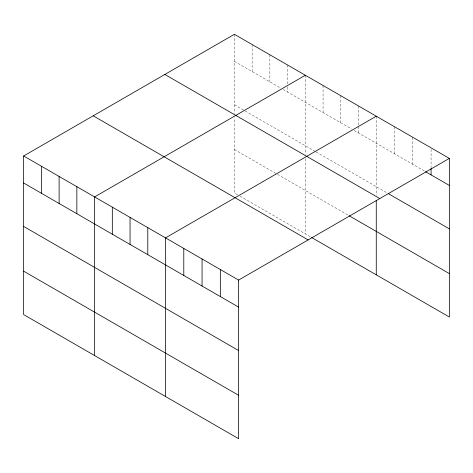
<?xml version="1.0" encoding="UTF-8"?>
<svg xmlns="http://www.w3.org/2000/svg" width="473" height="473" viewBox="0 0 473 473"><rect width="100%" height="100%" fill="white"/><g stroke="black" fill="none" stroke-linecap="round" stroke-linejoin="round"><path stroke-width="0.35" stroke-dasharray="2.37 1.77" d="M234.395 61.336L280.631 88.031M283.161 89.498L351.563 128.987M354.1 130.447L425.41 171.622M234.395 104.764L244.529 110.611M245.162 110.978L315.461 151.567M316.094 151.934L386.973 192.854M234.395 149.503L276.829 174.005M277.462 174.366L348.4 215.321M237.564 194.758L234.395 192.925L234.395 117.753M240.095 196.218L311.033 237.174M431.08 149.314L431.08 167.584M412.805 137.3L412.805 164.344M394.535 126.752L394.535 153.796M376.266 116.204L376.266 195.331M358.534 105.97L358.534 125.7M358.534 126.433L358.534 133.008M340.797 95.729L340.797 122.767M323.065 85.489L323.065 112.533M305.327 75.254L305.327 154.375M305.327 158.703L305.327 233.881M287.596 65.014L287.596 84.017M287.596 86.937L287.596 92.052M269.864 54.773L269.864 81.817M252.127 44.533L252.127 71.577M234.395 34.298L234.395 113.419"/><path stroke-width="0.71" d="M23.65 155.972L238.605 280.075L238.605 438.702L23.65 314.598L23.65 155.972L234.395 34.298L449.35 158.402L449.35 317.028L311.666 237.541M305.327 75.254L94.588 196.922L94.588 355.554M376.266 116.204L165.52 237.878L165.52 396.51M238.605 280.075L449.35 158.402M425.41 171.622L449.35 185.44M388.238 193.581L449.35 228.867M164.846 74.45L379.801 198.554M349.033 215.688L449.35 273.607M93.193 115.82L308.154 239.923M23.65 183.01L238.605 307.113M23.65 226.437L238.605 350.54M23.65 271.177L238.605 395.28M431.08 168.317L431.08 174.892M376.266 200.381L376.266 274.837M220.335 269.521L220.335 296.565M202.066 258.973L202.066 286.017M183.79 248.426L183.79 275.469M147.789 227.637L147.789 254.681M130.051 217.403L130.051 244.44M112.32 207.162L112.32 234.206M76.851 186.687L76.851 213.725M59.119 176.447L59.119 203.491M41.382 166.206L41.382 193.25"/></g></svg>
